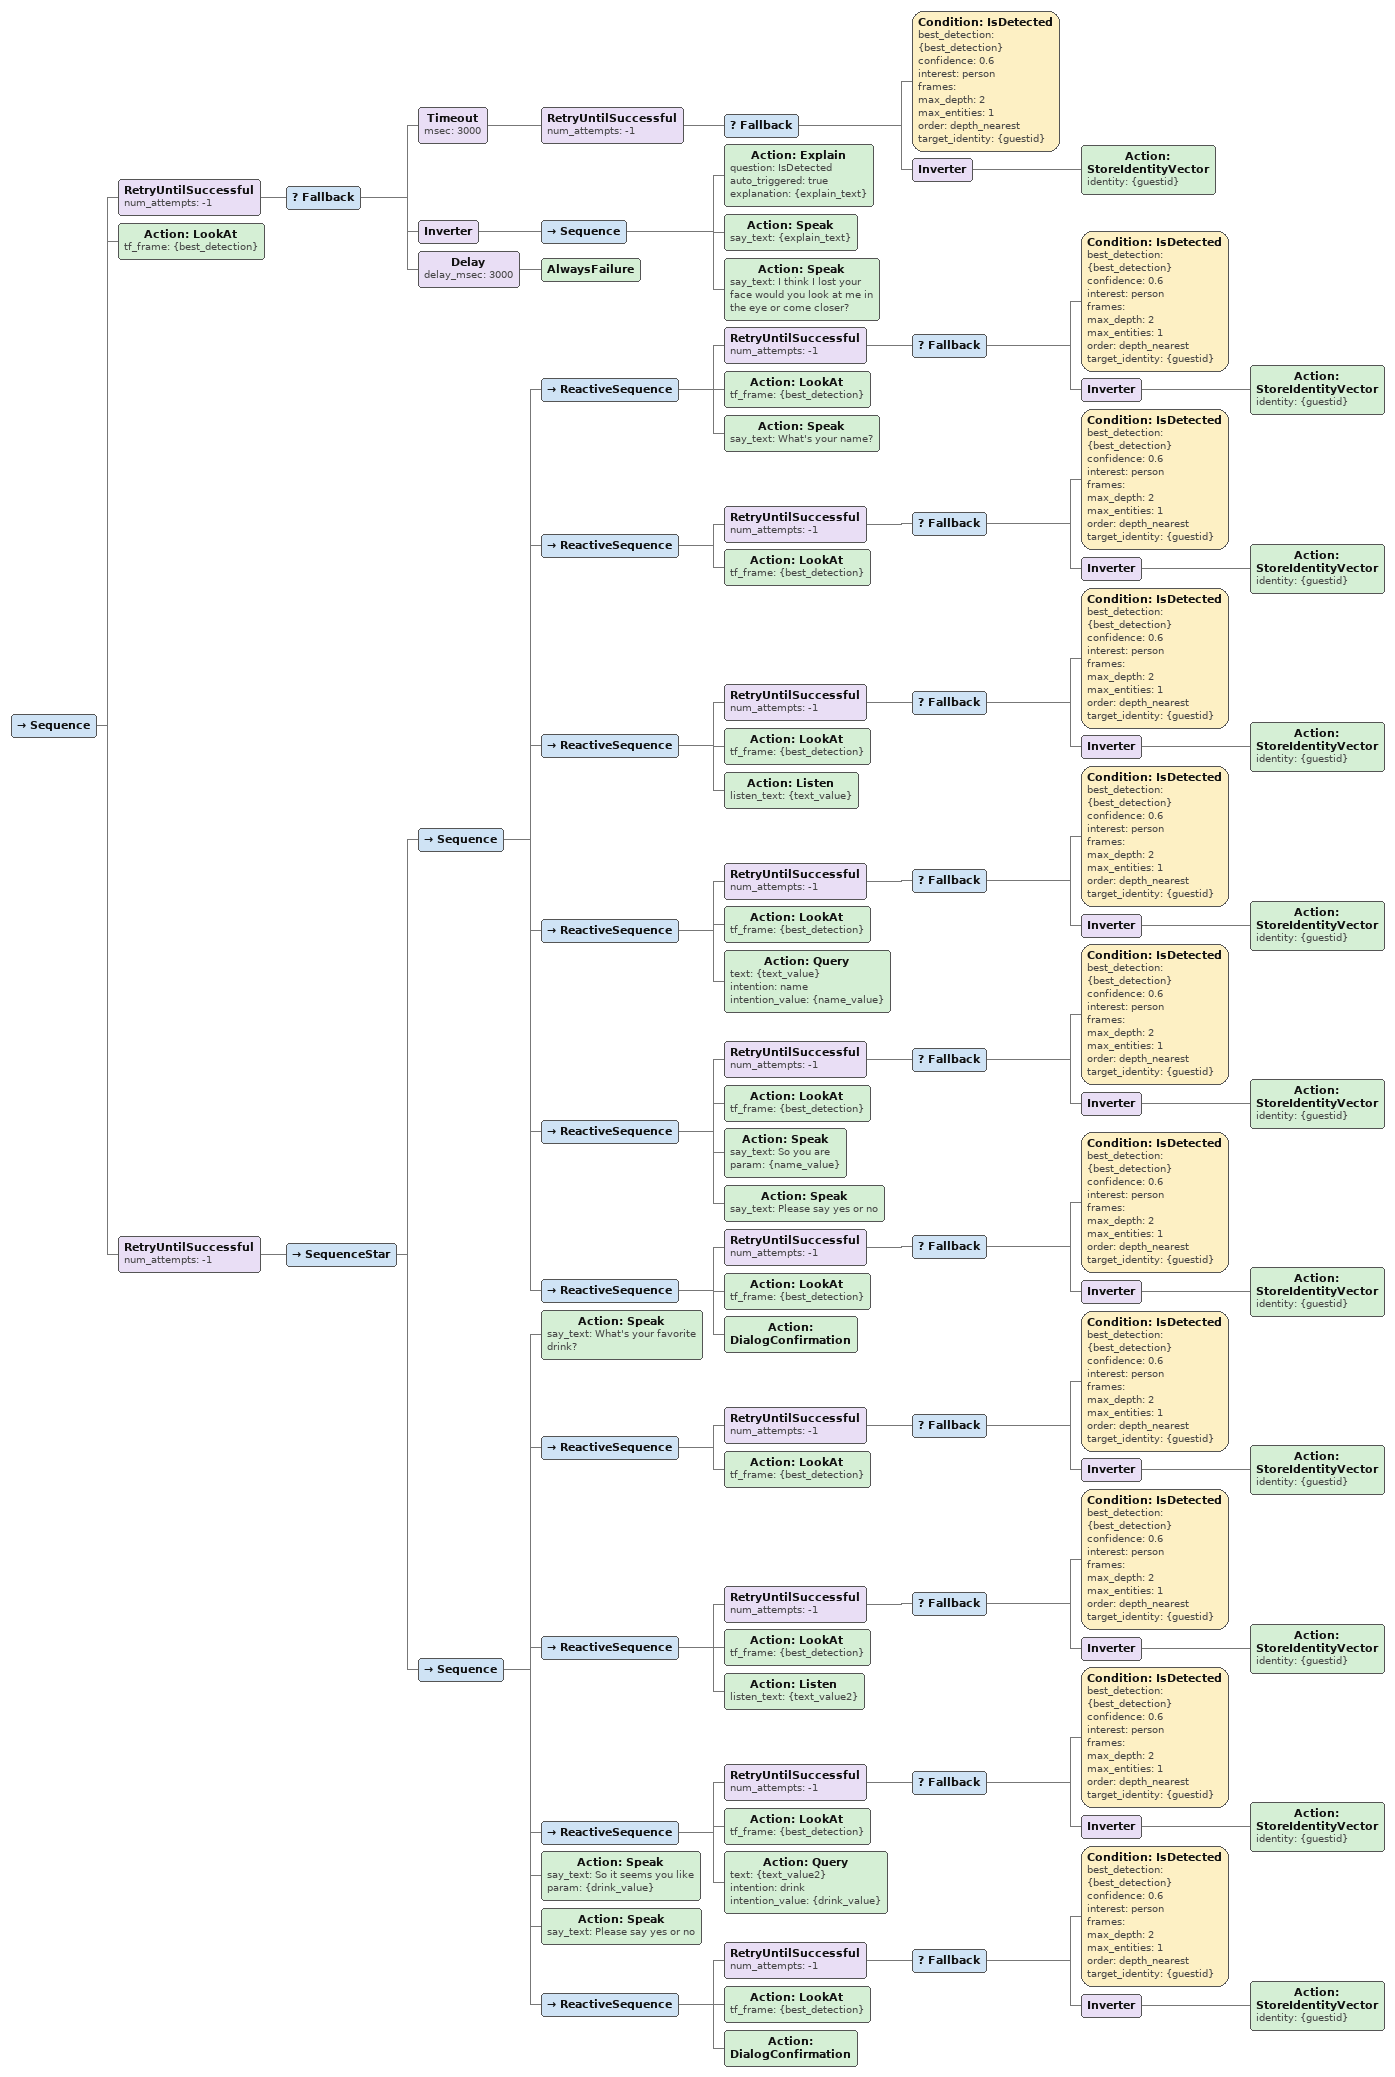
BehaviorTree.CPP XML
<Sequence>
    <RetryUntilSuccessful num_attempts="-1">
        <Fallback>
            <Timeout msec="3000">
                <RetryUntilSuccessful num_attempts="-1">
                    <Fallback>
                        <Condition ID="IsDetected" best_detection="{best_detection}" confidence="0.6" interest="person" frames="" max_depth="2" max_entities="1" order="depth_nearest" target_identity="{guestid}"/>
                        <Inverter>
                            <Action ID="StoreIdentityVector" identity="{guestid}"/>
                        </Inverter>
                    </Fallback>
                </RetryUntilSuccessful>
            </Timeout>
            <Inverter>
                <Sequence>
                    <Action ID="Explain" question="IsDetected" auto_triggered="true" explanation="{explain_text}"/>
                    <Action ID="Speak" say_text="{explain_text}"/>
                    <Action ID="Speak" say_text="I think I lost your face would you look at me in the eye or come closer?"/>
                </Sequence>
            </Inverter>
            <Delay delay_msec="3000">
                <AlwaysFailure/>
            </Delay>
        </Fallback>
    </RetryUntilSuccessful>
    <Action ID="LookAt" tf_frame="{best_detection}"/>
    <RetryUntilSuccessful num_attempts="-1">
        <SequenceStar>
            <Sequence>
                <ReactiveSequence>
                    <RetryUntilSuccessful num_attempts="-1">
                        <Fallback>
                            <Condition ID="IsDetected" best_detection="{best_detection}" confidence="0.6" interest="person" frames="" max_depth="2" max_entities="1" order="depth_nearest" target_identity="{guestid}"/>
                            <Inverter>
                                <Action ID="StoreIdentityVector" identity="{guestid}"/>
                            </Inverter>
                        </Fallback>
                    </RetryUntilSuccessful>
                    <Action ID="LookAt" tf_frame="{best_detection}"/>
                    <Action ID="Speak" say_text="What's your name?"/>
                </ReactiveSequence>
                <ReactiveSequence>
                    <RetryUntilSuccessful num_attempts="-1">
                        <Fallback>
                            <Condition ID="IsDetected" best_detection="{best_detection}" confidence="0.6" interest="person" frames="" max_depth="2" max_entities="1" order="depth_nearest" target_identity="{guestid}"/>
                            <Inverter>
                                <Action ID="StoreIdentityVector" identity="{guestid}"/>
                            </Inverter>
                        </Fallback>
                    </RetryUntilSuccessful>
                    <Action ID="LookAt" tf_frame="{best_detection}"/>
                </ReactiveSequence>
                <ReactiveSequence>
                    <RetryUntilSuccessful num_attempts="-1">
                        <Fallback>
                            <Condition ID="IsDetected" best_detection="{best_detection}" confidence="0.6" interest="person" frames="" max_depth="2" max_entities="1" order="depth_nearest" target_identity="{guestid}"/>
                            <Inverter>
                                <Action ID="StoreIdentityVector" identity="{guestid}"/>
                            </Inverter>
                        </Fallback>
                    </RetryUntilSuccessful>
                    <Action ID="LookAt" tf_frame="{best_detection}"/>
                    <Action ID="Listen" listen_text="{text_value}"/>
                </ReactiveSequence>
                <ReactiveSequence>
                    <RetryUntilSuccessful num_attempts="-1">
                        <Fallback>
                            <Condition ID="IsDetected" best_detection="{best_detection}" confidence="0.6" interest="person" frames="" max_depth="2" max_entities="1" order="depth_nearest" target_identity="{guestid}"/>
                            <Inverter>
                                <Action ID="StoreIdentityVector" identity="{guestid}"/>
                            </Inverter>
                        </Fallback>
                    </RetryUntilSuccessful>
                    <Action ID="LookAt" tf_frame="{best_detection}"/>
                    <Action ID="Query" text="{text_value}" intention="name" intention_value="{name_value}"/>
                </ReactiveSequence>
                <ReactiveSequence>
                    <RetryUntilSuccessful num_attempts="-1">
                        <Fallback>
                            <Condition ID="IsDetected" best_detection="{best_detection}" confidence="0.6" interest="person" frames="" max_depth="2" max_entities="1" order="depth_nearest" target_identity="{guestid}"/>
                            <Inverter>
                                <Action ID="StoreIdentityVector" identity="{guestid}"/>
                            </Inverter>
                        </Fallback>
                    </RetryUntilSuccessful>
                    <Action ID="LookAt" tf_frame="{best_detection}"/>
                    <Action ID="Speak" say_text="So you are" param="{name_value}"/>
                    <Action ID="Speak" say_text="Please say yes or no"/>
                </ReactiveSequence>
                <ReactiveSequence>
                    <RetryUntilSuccessful num_attempts="-1">
                        <Fallback>
                            <Condition ID="IsDetected" best_detection="{best_detection}" confidence="0.6" interest="person" frames="" max_depth="2" max_entities="1" order="depth_nearest" target_identity="{guestid}"/>
                            <Inverter>
                                <Action ID="StoreIdentityVector" identity="{guestid}"/>
                            </Inverter>
                        </Fallback>
                    </RetryUntilSuccessful>
                    <Action ID="LookAt" tf_frame="{best_detection}"/>
                    <Action ID="DialogConfirmation"/>
                </ReactiveSequence>
            </Sequence>
            <Sequence>
                <Action ID="Speak" say_text="What's your favorite drink?"/>
                <ReactiveSequence>
                    <RetryUntilSuccessful num_attempts="-1">
                        <Fallback>
                            <Condition ID="IsDetected" best_detection="{best_detection}" confidence="0.6" interest="person" frames="" max_depth="2" max_entities="1" order="depth_nearest" target_identity="{guestid}"/>
                            <Inverter>
                                <Action ID="StoreIdentityVector" identity="{guestid}"/>
                            </Inverter>
                        </Fallback>
                    </RetryUntilSuccessful>
                    <Action ID="LookAt" tf_frame="{best_detection}"/>
                </ReactiveSequence>
                <ReactiveSequence>
                    <RetryUntilSuccessful num_attempts="-1">
                        <Fallback>
                            <Condition ID="IsDetected" best_detection="{best_detection}" confidence="0.6" interest="person" frames="" max_depth="2" max_entities="1" order="depth_nearest" target_identity="{guestid}"/>
                            <Inverter>
                                <Action ID="StoreIdentityVector" identity="{guestid}"/>
                            </Inverter>
                        </Fallback>
                    </RetryUntilSuccessful>
                    <Action ID="LookAt" tf_frame="{best_detection}"/>
                    <Action ID="Listen" listen_text="{text_value2}"/>
                </ReactiveSequence>
                <ReactiveSequence>
                    <RetryUntilSuccessful num_attempts="-1">
                        <Fallback>
                            <Condition ID="IsDetected" best_detection="{best_detection}" confidence="0.6" interest="person" frames="" max_depth="2" max_entities="1" order="depth_nearest" target_identity="{guestid}"/>
                            <Inverter>
                                <Action ID="StoreIdentityVector" identity="{guestid}"/>
                            </Inverter>
                        </Fallback>
                    </RetryUntilSuccessful>
                    <Action ID="LookAt" tf_frame="{best_detection}"/>
                    <Action ID="Query" text="{text_value2}" intention="drink" intention_value="{drink_value}"/>
                </ReactiveSequence>
                <Action ID="Speak" say_text="So it seems you like " param="{drink_value}"/>
                <Action ID="Speak" say_text="Please say yes or no"/>
                <ReactiveSequence>
                    <RetryUntilSuccessful num_attempts="-1">
                        <Fallback>
                            <Condition ID="IsDetected" best_detection="{best_detection}" confidence="0.6" interest="person" frames="" max_depth="2" max_entities="1" order="depth_nearest" target_identity="{guestid}"/>
                            <Inverter>
                                <Action ID="StoreIdentityVector" identity="{guestid}"/>
                            </Inverter>
                        </Fallback>
                    </RetryUntilSuccessful>
                    <Action ID="LookAt" tf_frame="{best_detection}"/>
                    <Action ID="DialogConfirmation"/>
                </ReactiveSequence>
            </Sequence>
        </SequenceStar>
    </RetryUntilSuccessful>
</Sequence>
